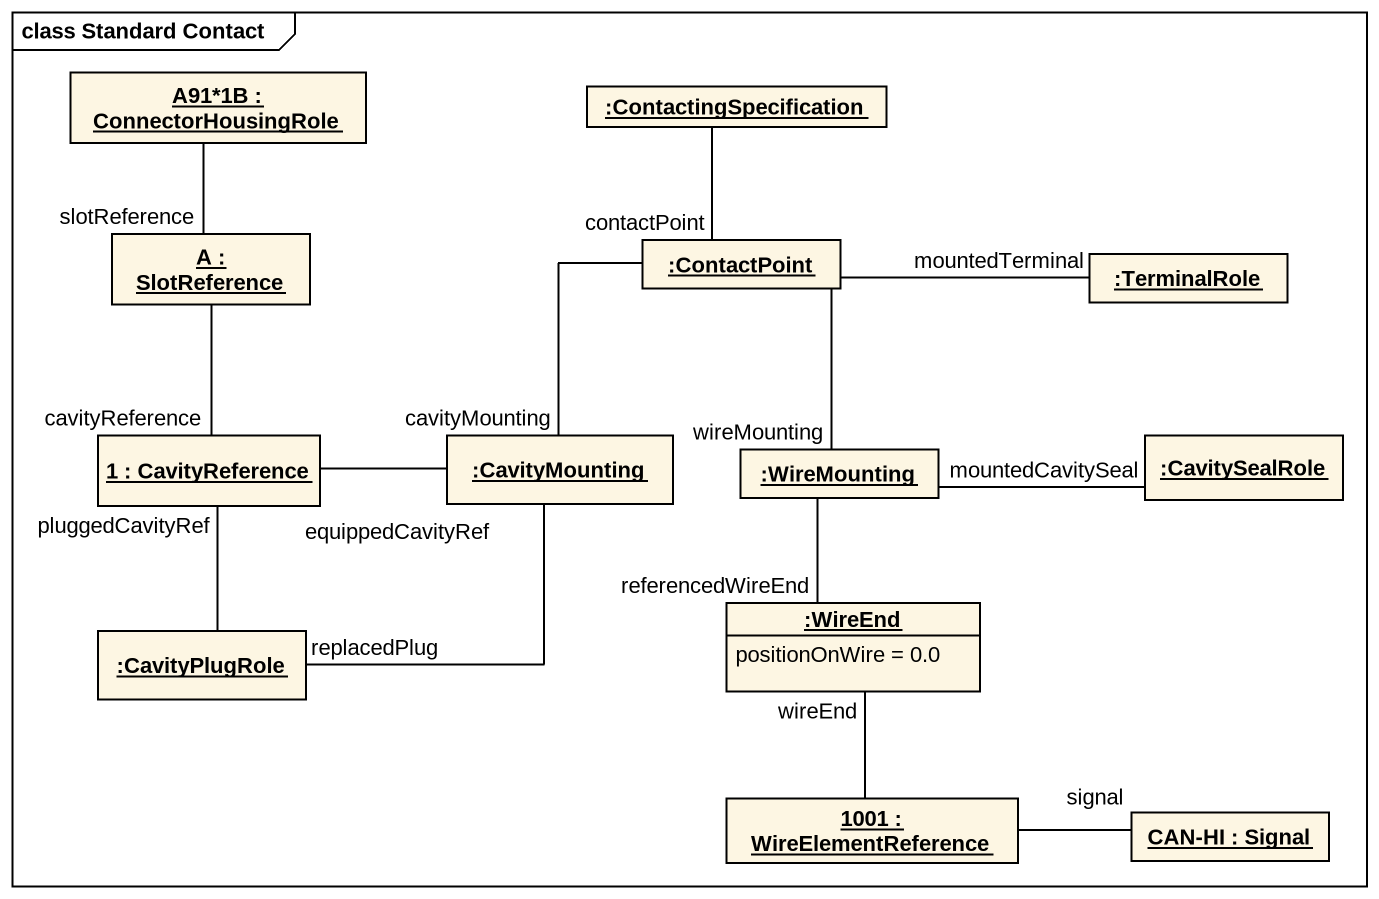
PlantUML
@startuml
mainframe class Standard Contact
hide circle
hide empty members
object "A91*1B : ConnectorHousingRole" as A91_1B
object ":ContactingSpecification" as ContactingSpecification
object "A : SlotReference" as A
object ":ContactPoint" as ContactPoint
object ":TerminalRole" as TerminalRole
object "1 : CavityReference" as o1
object ":CavityMounting" as CavityMounting
object ":CavitySealRole" as CavitySealRole
object ":WireMounting" as WireMounting
object ":WireEnd" as WireEnd {
  positionOnWire = 0.0
}
object ":CavityPlugRole" as CavityPlugRole
object "1001 : WireElementReference" as o1001
object "CAN-HI : Signal" as CAN_HI
A91_1B -- A : slotReference
ContactingSpecification -- ContactPoint : contactPoint
A -- o1 : cavityReference
ContactPoint -right- TerminalRole : mountedTerminal
ContactPoint -- CavityMounting : cavityMounting
ContactPoint -- WireMounting : wireMounting
o1 -- CavityPlugRole : pluggedCavityRef
CavityMounting -left- o1 : equippedCavityRef
WireMounting -right- CavitySealRole : mountedCavitySeal
WireMounting -- WireEnd : referencedWireEnd
CavityPlugRole -right- CavityMounting : replacedPlug
o1001 -up- WireEnd : wireEnd
o1001 -right- CAN_HI : signal
@enduml
